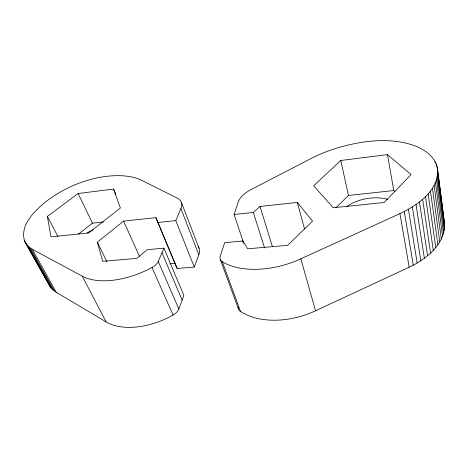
<?xml version="1.0" encoding="UTF-8"?>
<svg xmlns="http://www.w3.org/2000/svg" width="468" height="468" viewBox="0 0 468 468"><rect width="100%" height="100%" fill="white"/><g stroke="black" fill="none" stroke-linecap="round" stroke-linejoin="round"><path stroke-width="0.7" d="M238.089 307.254A11.261 7.336 -19.4 0 0 240.488 311.372A63.9 40.383 -16.1 0 0 315.555 310.764L409.172 267.222C426.582 258.974 446.449 243.395 444.354 221.926L437.51 168.901C435.375 155.505 422.171 147.73 410.184 144.249C393.986 139.558 376.734 139.862 360.22 142.6A98.631 54.393 -11.9 0 0 313.542 157.26L251.088 189.552A26.226 14.145 -17.1 0 0 238.563 201.123L234.064 214.49L243.81 243.378M234.064 214.49L253.317 212.472L259.997 206.452L297.332 202.439L312.536 221.159L287.639 245.337L247.695 248.795L242.892 240.997L224.722 242.646L220.206 256.253A11.87 7.014 -19.5 0 0 222.312 261.782A67.298 38.505 -16.7 0 0 300.819 258.816L399.947 213.642C417.386 205.276 439.042 190.845 437.51 168.901M48.239 283.216L51.111 288.007L56.283 292.365L106.078 321.867A59.635 34.884 -24.6 0 0 173.078 315.063A10.852 6.716 -24.6 0 0 178.852 309.015L183.86 295.402L163.946 248.163L147.209 249.678L136.913 258.383L102.726 261.343L97.35 242.137L123.599 221.124L155.891 217.649L177.156 268.439L194.273 267.076L198.812 254.715A23.681 13.467 -22.4 0 0 198.151 246.49M194.273 267.076L175.775 220.603L181.332 207.505A24.798 12.694 -22.1 0 0 177.319 198.157L140.283 179.624A84.287 40.71 -25.3 0 0 108.634 176.114C85.492 178.513 63.279 188.136 44.969 202.375C33.854 211.706 19.053 226.05 24.939 242.003L49.836 286.305M24.939 242.003L28.624 246.759L32.263 249.304L82.269 276.138A62.577 33.017 -24 0 0 152.018 267.474A11.419 6.388 -23.9 0 0 158.242 261.454L163.946 248.163M335.989 207.704L348.461 195.46L393.769 190.558L394.846 191.547M340.786 160.483L313.642 185.79L333.21 207.751L384.105 202.504L411.12 174.587L387.504 154.61L340.786 160.483L348.461 195.46M78.291 234.228L92.465 223.177L103.288 222.007M113.543 189.06L120.375 208.003L88.622 232.959L50.959 236.837L47.367 216.391L78.144 193.512L113.543 189.06L115.894 194.343M158.003 222.464L175.775 220.603M169.855 263.753L174.927 263.332L177.156 268.439M28.624 246.759L52.615 289.587M27.156 245.29L51.111 288.007M24.196 240.195L33.421 256.645M34.129 257.909L34.837 259.173M35.55 260.436L43.711 274.991M44.419 276.255L47.97 282.578M32.263 249.304L56.283 292.365M30.332 248.104L54.341 291.043M47.367 216.391L57.892 236.457M82.269 276.138L106.078 321.867M97.35 242.137L106.844 261.635M78.144 193.512L92.465 223.177M123.599 221.124L139.616 256.675M152.018 267.474L173.078 315.063M158.242 261.454L178.852 309.015M161.986 252.732L182.134 300.087M155.891 217.649L174.927 263.332M180.917 208.617L198.812 254.715M181.409 202.457L199.064 248.286M220.217 259.383L238.399 308.827M222.312 261.782L240.488 311.372M242.892 240.997L243.36 242.371M253.317 212.472L264.59 247.946M259.997 206.452L272.464 246.765M300.819 258.816L315.555 310.764M297.332 202.439L304.551 229.051M443.951 219.913L444.354 221.926M387.504 154.61L393.769 190.558M399.947 213.642L409.172 267.222M404.276 211.53L413.262 265.175M408.412 209.29L417.169 262.987M412.337 206.932L420.867 260.67M416.023 204.469L424.341 258.231M419.463 201.913L427.582 255.692M422.633 199.274L430.566 253.059M425.529 196.572L433.286 250.345M428.132 193.816L435.731 247.572M430.437 191.026L437.89 244.746M432.432 188.206L439.75 241.88M434.111 185.381L441.318 238.996M435.48 182.555L442.582 236.1M436.521 179.747L443.541 233.204M437.65 174.219L444.547 227.483M436.147 163.876L436.334 165.321M437.247 176.962L444.196 230.332M435.024 161.495L435.211 162.934M437.738 171.528L444.6 224.681M436.977 166.345L437.633 171.417M437.82 172.867L438.101 175.044M438.288 176.489L438.569 178.665M438.756 180.116L439.037 182.286M439.224 183.737L439.505 185.907M439.692 187.358L439.973 189.534M440.16 190.979L440.441 193.155M440.628 194.606L440.909 196.776M441.096 198.227L441.377 200.403M441.57 201.848L441.85 204.025M442.038 205.475L442.318 207.646M442.506 209.097L442.786 211.273M442.974 212.718L443.255 214.894M443.442 216.345L443.722 218.515M87.206 232.924A27.717 14.21 -25.2 0 1 93.179 229.829M346.501 206.733A32.245 18.585 -11.2 0 1 353.679 202.597L355.393 201.854A32.245 18.585 -11.2 0 1 387.884 199.438"/></g></svg>
